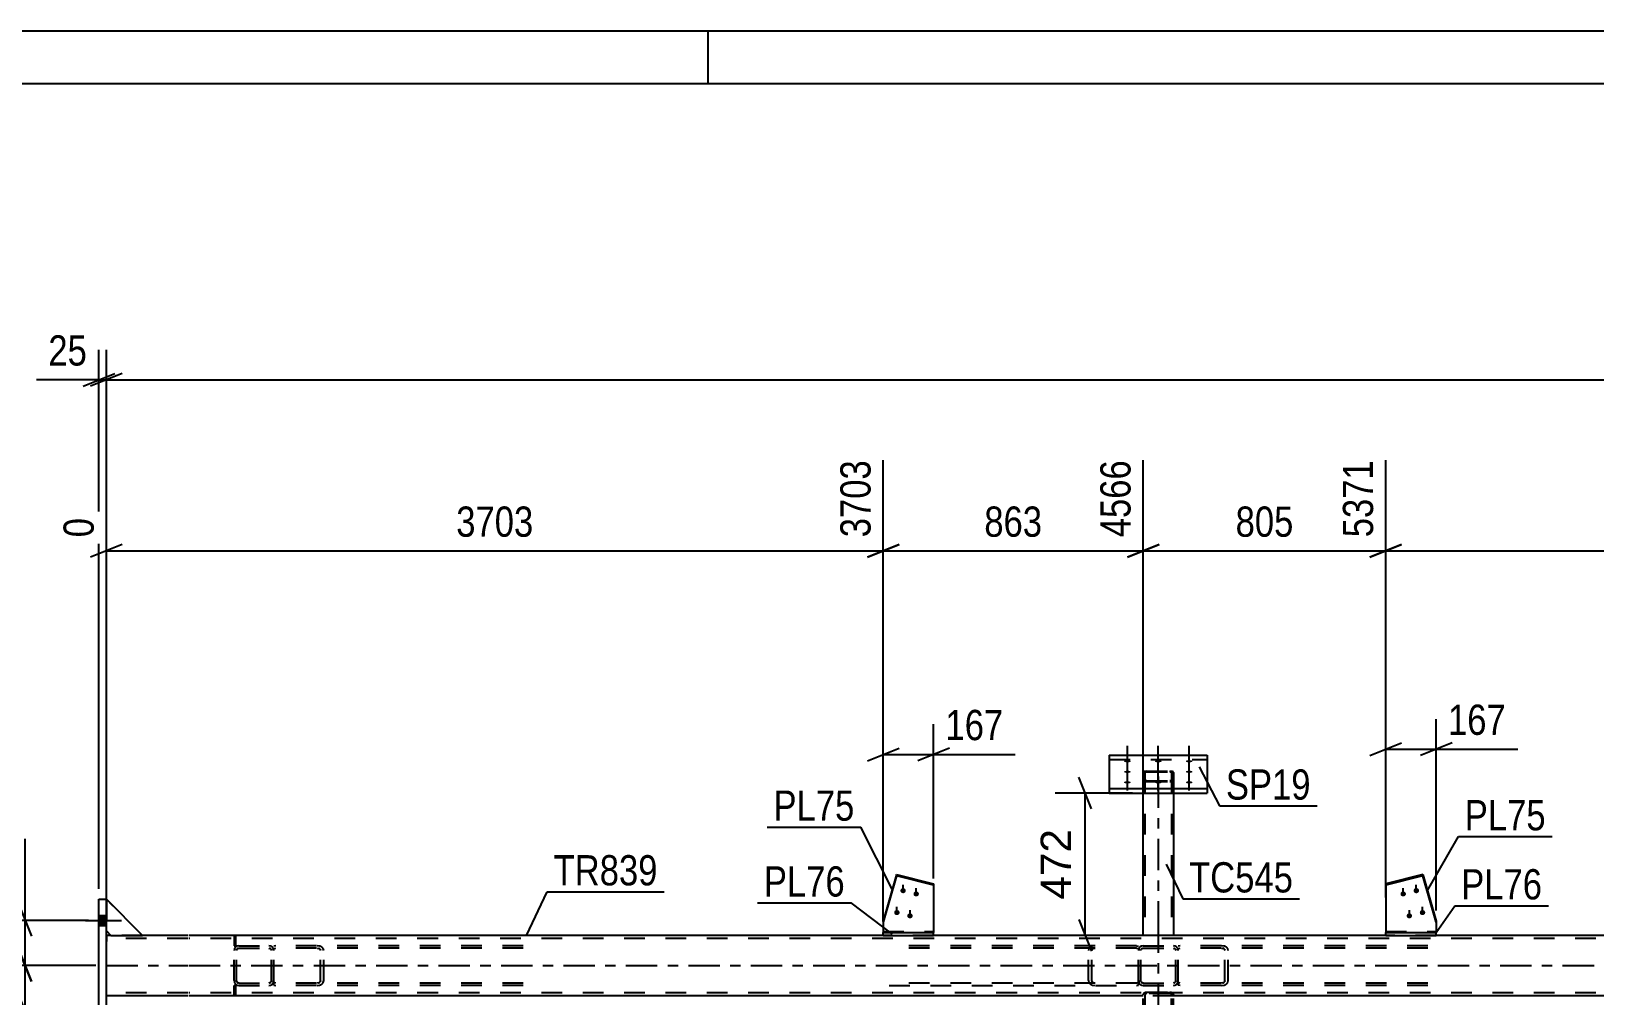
# Model space of a CAD drawing. Header units: millimetres. Extents: x -82 to 1107, y -546 to 295.
# Drawn here: x -7.1 to 141.1, y 203.8 to 295.3 of the extents above; entities that cross this region are included whole.
import ezdxf

# ---------------------------------------------------------------- set-up
doc = ezdxf.new("R2010")
doc.units = ezdxf.units.MM
doc.linetypes.add('DXK_LINE_DOT2', pattern=[3.9198, 1.9599, -1.9599])
doc.linetypes.add('DXK_LINE_DOT3', pattern=[5.9187, 2.979, -0.9799, 0.9799, -0.9799])
doc.styles.add('Arial', font='ARIAL.TTF', dxfattribs={"height": 0.2})
doc.styles.add('Arial Narrow', font='ARIALN.TTF', dxfattribs={"height": 0.2})

# ---------------------------------------------------------------- blocks, each defined once
blk = doc.blocks.new('Unknown-761553693-1133')
at = {"color": 5, "linetype": 'Continuous'}
for p, q in [((1107.04, 295.27), (-81.96, 295.27)), ((57.04, 290.27), (57.04, 295.27)), ((1102.04, 290.27), (-76.96, 290.27))]:
    blk.add_line(p, q, dxfattribs=at)
blk = doc.blocks.new('Part-761553693-3359 - 3219')
at = {"color": 7, "linetype": 'DXK_LINE_DOT2'}
for p, q in [((16.06, 208.58), (15.87, 208.55)), ((15.87, 204.84), (15.87, 208.55)), ((15.87, 208.3), (15.94, 208.33)), ((15.94, 208.33), (16.06, 208.35)), ((39.5, 208.58), (16.06, 208.58)), ((39.5, 208.35), (16.06, 208.35)), ((20.22, 208.55), (19.98, 208.58)), ((19.98, 208.35), (20.1, 208.33)), ((20.27, 208.21), (20.29, 208.12)), ((20.29, 205.27), (20.29, 208.12)), ((20.6, 208.12), (20.56, 208.3)), ((20.6, 205.27), (20.6, 208.12)), ((15.94, 205.05), (15.87, 205.09)), ((15.87, 204.84), (16.06, 204.81)), ((16.06, 205.04), (15.94, 205.05)), ((39.5, 205.04), (16.06, 205.04)), ((39.5, 204.81), (16.06, 204.81)), ((20.1, 205.05), (19.98, 205.04)), ((19.98, 204.81), (20.22, 204.84)), ((20.29, 205.27), (20.27, 205.18)), ((20.56, 205.09), (20.6, 205.27))]:
    blk.add_line(p, q, dxfattribs=at)
for centre, radius, start, end in [((20.03, 208.06), 0.286, 32.4104, 75.4453), ((20.07, 207.99), 0.573, 32.4104, 75.4453), ((20.03, 205.33), 0.286, 284.5547, 327.5896), ((20.07, 205.4), 0.573, 284.5547, 327.5896)]:
    blk.add_arc(centre, radius, start, end, dxfattribs=at)
blk = doc.blocks.new('Bolt-761553693-3289 - 3219')
at = {"linetype": 'Continuous'}
for points in [[(0, 210.51), (0, 211.45), (-0.71, 211.45), (-0.71, 210.51)], [(0, 210.51), (0, 211.45), (-0.71, 211.45), (-0.71, 210.51)], [(0, 201.94), (0, 202.88), (-0.71, 202.88), (-0.71, 201.94)], [(0, 201.94), (0, 202.88), (-0.71, 202.88), (-0.71, 201.94)]]:
    blk.add_hatch(color=1, dxfattribs=at).paths.add_polyline_path(points)
at = {"color": 1, "linetype": 'Continuous'}
for p, q in [((-1.97, 210.98), (1.43, 210.98)), ((-1.97, 210.98), (1.43, 210.98)), ((-0.71, 211.45), (0, 211.45)), ((-0.71, 211.45), (0, 211.45)), ((-0.71, 210.51), (0, 210.51)), ((-0.71, 210.51), (0, 210.51)), ((-1.97, 202.41), (1.43, 202.41)), ((-1.97, 202.41), (1.43, 202.41)), ((-0.71, 202.88), (0, 202.88)), ((-0.71, 202.88), (0, 202.88)), ((-0.71, 201.94), (0, 201.94)), ((-0.71, 201.94), (0, 201.94))]:
    blk.add_line(p, q, dxfattribs=at)
blk = doc.blocks.new('Part-761553693-3248 - 3219')
at = {"color": 2, "linetype": 'Continuous'}
for p, q in [((74.88, 215.33), (73.63, 210.91)), ((74.88, 215.21), (73.63, 210.8)), ((74.88, 215.21), (74.88, 215.33)), ((74.88, 215.33), (78.4, 214.44)), ((78.4, 214.33), (74.88, 215.21)), ((78.4, 214.44), (78.4, 209.84)), ((73.63, 210.91), (73.63, 209.84))]:
    blk.add_line(p, q, dxfattribs=at)
at = {"color": 7, "linetype": 'DXK_LINE_DOT2'}
for p, q in [((73.63, 209.94), (78.4, 209.94)), ((73.63, 209.84), (73.63, 209.82)), ((73.63, 209.82), (73.63, 209.84)), ((73.63, 209.82), (78.4, 209.82)), ((78.4, 209.82), (78.4, 209.84)), ((78.4, 209.84), (78.4, 209.82))]:
    blk.add_line(p, q, dxfattribs=at)
blk = doc.blocks.new('Part-761553693-3251 - 3219')
at = {"color": 2, "linetype": 'Continuous'}
for p, q in [((3.43, 209.55), (0, 212.98)), ((0, 209.98), (0.43, 209.55)), ((0.43, 209.55), (3.43, 209.55))]:
    blk.add_line(p, q, dxfattribs=at)
at = {"color": 7, "linetype": 'DXK_LINE_DOT2'}
blk.add_line((0, 212.98), (0, 209.98), dxfattribs=at)
blk = doc.blocks.new('Part-761553693-3392 - 3219')
at = {"color": 7, "linetype": 'DXK_LINE_DOT2'}
for p, q in [((12.13, 208.3), (12.1, 208.12)), ((12.1, 205.27), (12.1, 208.12)), ((12.33, 208.12), (12.35, 208.21)), ((12.33, 205.27), (12.33, 208.12)), ((12.56, 208.58), (12.38, 208.55)), ((12.47, 208.33), (12.56, 208.35)), ((12.56, 208.58), (15.41, 208.58)), ((12.56, 208.35), (15.41, 208.35)), ((15.59, 208.55), (15.41, 208.58)), ((15.41, 208.35), (15.5, 208.33)), ((15.63, 208.21), (15.64, 208.12)), ((15.64, 205.27), (15.64, 208.12)), ((15.87, 208.12), (15.84, 208.3)), ((15.87, 205.27), (15.87, 208.12)), ((12.1, 205.27), (12.13, 205.09)), ((12.35, 205.18), (12.33, 205.27)), ((12.38, 204.84), (12.56, 204.81)), ((12.56, 205.04), (12.47, 205.05)), ((12.56, 205.04), (15.41, 205.04)), ((12.56, 204.81), (15.41, 204.81)), ((15.5, 205.05), (15.41, 205.04)), ((15.41, 204.81), (15.59, 204.84)), ((15.64, 205.27), (15.63, 205.18)), ((15.84, 205.09), (15.87, 205.27))]:
    blk.add_line(p, q, dxfattribs=at)
at = {"color": 7, "linetype": 'DXK_LINE_DOT3'}
blk.add_line((13.99, 206.69), (13.99, 206.69), dxfattribs=at)
at = {"color": 7, "linetype": 'DXK_LINE_DOT2'}
for centre, radius, start, end in [((12.56, 208.12), 0.457, 112.5, 157.5), ((12.56, 208.12), 0.229, 112.5, 157.5), ((15.41, 208.12), 0.229, 22.5, 67.5), ((15.41, 208.12), 0.457, 22.5, 67.5), ((12.56, 205.27), 0.457, 202.5, 247.5), ((12.56, 205.27), 0.229, 202.5, 247.5), ((15.41, 205.27), 0.229, 292.5, 337.5), ((15.41, 205.27), 0.457, 292.5, 337.5)]:
    blk.add_arc(centre, radius, start, end, dxfattribs=at)
blk = doc.blocks.new('Part-761553693-3399 - 3219')
at = {"color": 2, "linetype": 'Continuous'}
for p, q in [((121.26, 209.55), (121.26, 209.84)), ((121.26, 209.84), (126.04, 209.84)), ((121.26, 209.55), (126.04, 209.55)), ((126.04, 209.55), (126.04, 209.84))]:
    blk.add_line(p, q, dxfattribs=at)
blk = doc.blocks.new('Bolt-761553693-3322 - 3219')
at = {"linetype": 'Continuous'}
for points in [[(96.77, 225.96), (96.71, 225.96), (96.64, 225.97), (96.59, 225.98), (96.54, 225.99), (96.5, 226.01), (96.47, 226.03), (96.46, 226.05), (96.46, 226.08), (96.47, 226.1), (96.5, 226.12), (96.54, 226.14), (96.59, 226.15), (96.64, 226.16), (96.71, 226.17), (96.77, 226.17), (96.84, 226.17), (96.9, 226.16), (96.96, 226.15), (97, 226.14), (97.04, 226.12), (97.07, 226.1), (97.08, 226.08), (97.08, 226.05), (97.07, 226.03), (97.04, 226.01), (97, 225.99), (96.96, 225.98), (96.9, 225.97), (96.84, 225.96)], [(99.7, 225.96), (99.63, 225.96), (99.57, 225.97), (99.51, 225.98), (99.47, 225.99), (99.43, 226.01), (99.4, 226.03), (99.39, 226.05), (99.39, 226.08), (99.4, 226.1), (99.43, 226.12), (99.47, 226.14), (99.51, 226.15), (99.57, 226.16), (99.63, 226.17), (99.7, 226.17), (99.76, 226.17), (99.83, 226.16), (99.88, 226.15), (99.93, 226.14), (99.97, 226.12), (100, 226.1), (100.01, 226.08), (100.01, 226.05), (100, 226.03), (99.97, 226.01), (99.93, 225.99), (99.88, 225.98), (99.83, 225.97), (99.76, 225.96)], [(102.63, 225.96), (102.56, 225.96), (102.5, 225.97), (102.44, 225.98), (102.39, 225.99), (102.36, 226.01), (102.33, 226.03), (102.32, 226.05), (102.32, 226.08), (102.33, 226.1), (102.36, 226.12), (102.39, 226.14), (102.44, 226.15), (102.5, 226.16), (102.56, 226.17), (102.63, 226.17), (102.69, 226.17), (102.76, 226.16), (102.81, 226.15), (102.86, 226.14), (102.9, 226.12), (102.93, 226.1), (102.94, 226.08), (102.94, 226.05), (102.93, 226.03), (102.9, 226.01), (102.86, 225.99), (102.81, 225.98), (102.76, 225.97), (102.69, 225.96)], [(96.77, 224.96), (96.71, 224.96), (96.64, 224.97), (96.59, 224.98), (96.54, 224.99), (96.5, 225.01), (96.47, 225.03), (96.46, 225.05), (96.46, 225.08), (96.47, 225.1), (96.5, 225.12), (96.54, 225.14), (96.59, 225.15), (96.64, 225.16), (96.71, 225.17), (96.77, 225.17), (96.84, 225.17), (96.9, 225.16), (96.96, 225.15), (97, 225.14), (97.04, 225.12), (97.07, 225.1), (97.08, 225.08), (97.08, 225.05), (97.07, 225.03), (97.04, 225.01), (97, 224.99), (96.96, 224.98), (96.9, 224.97), (96.84, 224.96)], [(96.77, 223.96), (96.71, 223.96), (96.64, 223.96), (96.59, 223.98), (96.54, 223.99), (96.5, 224.01), (96.47, 224.03), (96.46, 224.05), (96.46, 224.07), (96.47, 224.1), (96.5, 224.12), (96.54, 224.13), (96.59, 224.15), (96.64, 224.16), (96.71, 224.17), (96.77, 224.17), (96.84, 224.17), (96.9, 224.16), (96.96, 224.15), (97, 224.13), (97.04, 224.12), (97.07, 224.1), (97.08, 224.07), (97.08, 224.05), (97.07, 224.03), (97.04, 224.01), (97, 223.99), (96.96, 223.98), (96.9, 223.96), (96.84, 223.96)], [(99.7, 223.96), (99.63, 223.96), (99.57, 223.96), (99.51, 223.98), (99.47, 223.99), (99.43, 224.01), (99.4, 224.03), (99.39, 224.05), (99.39, 224.07), (99.4, 224.1), (99.43, 224.12), (99.47, 224.13), (99.51, 224.15), (99.57, 224.16), (99.63, 224.17), (99.7, 224.17), (99.76, 224.17), (99.83, 224.16), (99.88, 224.15), (99.93, 224.13), (99.97, 224.12), (100, 224.1), (100.01, 224.07), (100.01, 224.05), (100, 224.03), (99.97, 224.01), (99.93, 223.99), (99.88, 223.98), (99.83, 223.96), (99.76, 223.96)], [(102.63, 224.96), (102.56, 224.96), (102.5, 224.97), (102.44, 224.98), (102.39, 224.99), (102.36, 225.01), (102.33, 225.03), (102.32, 225.05), (102.32, 225.08), (102.33, 225.1), (102.36, 225.12), (102.39, 225.14), (102.44, 225.15), (102.5, 225.16), (102.56, 225.17), (102.63, 225.17), (102.69, 225.17), (102.76, 225.16), (102.81, 225.15), (102.86, 225.14), (102.9, 225.12), (102.93, 225.1), (102.94, 225.08), (102.94, 225.05), (102.93, 225.03), (102.9, 225.01), (102.86, 224.99), (102.81, 224.98), (102.76, 224.97), (102.69, 224.96)], [(102.63, 223.96), (102.56, 223.96), (102.5, 223.96), (102.44, 223.98), (102.39, 223.99), (102.36, 224.01), (102.33, 224.03), (102.32, 224.05), (102.32, 224.07), (102.33, 224.1), (102.36, 224.12), (102.39, 224.13), (102.44, 224.15), (102.5, 224.16), (102.56, 224.17), (102.63, 224.17), (102.69, 224.17), (102.76, 224.16), (102.81, 224.15), (102.86, 224.13), (102.9, 224.12), (102.93, 224.1), (102.94, 224.07), (102.94, 224.05), (102.93, 224.03), (102.9, 224.01), (102.86, 223.99), (102.81, 223.98), (102.76, 223.96), (102.69, 223.96)]]:
    blk.add_hatch(color=1, dxfattribs=at).paths.add_polyline_path(points)
at = {"color": 1, "linetype": 'Continuous'}
for p, q in [((96.77, 225.29), (96.77, 227.52)), ((99.7, 225.29), (99.7, 227.52)), ((102.63, 225.29), (102.63, 227.52)), ((96.77, 224.29), (96.77, 226.51)), ((96.77, 223.28), (96.77, 225.51)), ((99.7, 223.28), (99.7, 225.51)), ((102.63, 224.29), (102.63, 226.51)), ((102.63, 223.28), (102.63, 225.51))]:
    blk.add_line(p, q, dxfattribs=at)
blk = doc.blocks.new('Bolt-761553693-3323 - 3219')
at = {"linetype": 'Continuous'}
for points in [[(75.51, 214.04), (75.56, 214.04), (75.62, 214.02), (75.66, 213.99), (75.7, 213.96), (75.73, 213.92), (75.76, 213.87), (75.77, 213.82), (75.77, 213.77), (75.76, 213.72), (75.73, 213.68), (75.7, 213.64), (75.66, 213.6), (75.62, 213.58), (75.56, 213.56), (75.51, 213.56), (75.46, 213.56), (75.41, 213.58), (75.36, 213.6), (75.32, 213.64), (75.29, 213.68), (75.27, 213.72), (75.26, 213.77), (75.26, 213.82), (75.27, 213.87), (75.29, 213.92), (75.32, 213.96), (75.36, 213.99), (75.41, 214.02), (75.46, 214.04)], [(76.75, 213.73), (76.81, 213.73), (76.86, 213.71), (76.91, 213.68), (76.94, 213.65), (76.98, 213.61), (77, 213.56), (77.01, 213.51), (77.01, 213.46), (77, 213.41), (76.98, 213.37), (76.94, 213.33), (76.91, 213.29), (76.86, 213.27), (76.81, 213.25), (76.75, 213.25), (76.7, 213.25), (76.65, 213.27), (76.6, 213.29), (76.56, 213.33), (76.53, 213.37), (76.51, 213.41), (76.5, 213.46), (76.5, 213.51), (76.51, 213.56), (76.53, 213.61), (76.56, 213.65), (76.6, 213.68), (76.65, 213.71), (76.7, 213.73)], [(74.92, 211.97), (74.98, 211.96), (75.03, 211.94), (75.08, 211.92), (75.12, 211.89), (75.15, 211.84), (75.17, 211.8), (75.18, 211.75), (75.18, 211.7), (75.17, 211.65), (75.15, 211.6), (75.12, 211.56), (75.08, 211.53), (75.03, 211.5), (74.98, 211.49), (74.92, 211.48), (74.87, 211.49), (74.82, 211.5), (74.77, 211.53), (74.73, 211.56), (74.7, 211.6), (74.68, 211.65), (74.67, 211.7), (74.67, 211.75), (74.68, 211.8), (74.7, 211.84), (74.73, 211.89), (74.77, 211.92), (74.82, 211.94), (74.87, 211.96)], [(76.17, 211.65), (76.22, 211.65), (76.27, 211.63), (76.32, 211.61), (76.36, 211.57), (76.39, 211.53), (76.41, 211.49), (76.42, 211.44), (76.42, 211.39), (76.41, 211.34), (76.39, 211.29), (76.36, 211.25), (76.32, 211.22), (76.27, 211.19), (76.22, 211.18), (76.17, 211.17), (76.11, 211.18), (76.06, 211.19), (76.02, 211.22), (75.98, 211.25), (75.94, 211.29), (75.92, 211.34), (75.91, 211.39), (75.91, 211.44), (75.92, 211.49), (75.94, 211.53), (75.98, 211.57), (76.02, 211.61), (76.06, 211.63), (76.11, 211.65)]]:
    blk.add_hatch(color=1, dxfattribs=at).paths.add_polyline_path(points)
at = {"color": 1, "linetype": 'Continuous'}
for p, q in [((75.51, 213.6), (75.51, 214.34)), ((76.75, 213.29), (76.75, 214.03)), ((74.92, 211.53), (74.92, 212.26)), ((76.17, 211.22), (76.17, 211.95))]:
    blk.add_line(p, q, dxfattribs=at)
blk = doc.blocks.new('Bolt-761553693-3327 - 3219')
at = {"linetype": 'Continuous'}
for points in [[(122.91, 213.73), (122.97, 213.73), (123.02, 213.71), (123.06, 213.68), (123.1, 213.65), (123.13, 213.61), (123.16, 213.56), (123.17, 213.51), (123.17, 213.46), (123.16, 213.41), (123.13, 213.37), (123.1, 213.33), (123.06, 213.29), (123.02, 213.27), (122.97, 213.25), (122.91, 213.25), (122.86, 213.25), (122.81, 213.27), (122.76, 213.29), (122.72, 213.33), (122.69, 213.37), (122.67, 213.41), (122.66, 213.46), (122.66, 213.51), (122.67, 213.56), (122.69, 213.61), (122.72, 213.65), (122.76, 213.68), (122.81, 213.71), (122.86, 213.73)], [(124.15, 214.04), (124.21, 214.04), (124.26, 214.02), (124.31, 214), (124.35, 213.96), (124.38, 213.92), (124.4, 213.87), (124.41, 213.82), (124.41, 213.77), (124.4, 213.72), (124.38, 213.68), (124.35, 213.64), (124.31, 213.6), (124.26, 213.58), (124.21, 213.56), (124.15, 213.56), (124.1, 213.56), (124.05, 213.58), (124, 213.6), (123.96, 213.64), (123.93, 213.68), (123.91, 213.72), (123.9, 213.77), (123.9, 213.82), (123.91, 213.87), (123.93, 213.92), (123.96, 213.96), (124, 214), (124.05, 214.02), (124.1, 214.04)], [(124.74, 211.97), (124.8, 211.96), (124.85, 211.94), (124.89, 211.92), (124.93, 211.89), (124.97, 211.84), (124.99, 211.8), (125, 211.75), (125, 211.7), (124.99, 211.65), (124.97, 211.6), (124.93, 211.56), (124.89, 211.53), (124.85, 211.5), (124.8, 211.49), (124.74, 211.48), (124.69, 211.49), (124.64, 211.5), (124.59, 211.53), (124.55, 211.56), (124.52, 211.6), (124.5, 211.65), (124.49, 211.7), (124.49, 211.75), (124.5, 211.8), (124.52, 211.84), (124.55, 211.89), (124.59, 211.92), (124.64, 211.94), (124.69, 211.96)], [(123.5, 211.65), (123.55, 211.65), (123.6, 211.63), (123.65, 211.61), (123.69, 211.57), (123.72, 211.53), (123.74, 211.49), (123.76, 211.44), (123.76, 211.39), (123.74, 211.34), (123.72, 211.29), (123.69, 211.25), (123.65, 211.22), (123.6, 211.19), (123.55, 211.18), (123.5, 211.17), (123.45, 211.18), (123.4, 211.19), (123.35, 211.22), (123.31, 211.25), (123.28, 211.29), (123.26, 211.34), (123.24, 211.39), (123.24, 211.44), (123.26, 211.49), (123.28, 211.53), (123.31, 211.57), (123.35, 211.61), (123.4, 211.63), (123.45, 211.65)]]:
    blk.add_hatch(color=1, dxfattribs=at).paths.add_polyline_path(points)
at = {"color": 1, "linetype": 'Continuous'}
for p, q in [((122.91, 213.29), (122.91, 214.03)), ((124.15, 213.6), (124.15, 214.34)), ((123.5, 211.22), (123.5, 211.95)), ((124.74, 211.53), (124.74, 212.26))]:
    blk.add_line(p, q, dxfattribs=at)
blk = doc.blocks.new('Part-761553693-3360 - 3219')
at = {"color": 7, "linetype": 'DXK_LINE_DOT2'}
for p, q in [((3.43, 209.55), (0, 212.98)), ((0, 212.98), (0, 209.98)), ((0, 209.98), (0.43, 209.55)), ((0.43, 209.55), (3.43, 209.55))]:
    blk.add_line(p, q, dxfattribs=at)
blk = doc.blocks.new('Part-761553693-3370 - 3219')
at = {"color": 2, "linetype": 'Continuous'}
for p, q in [((95.06, 226.65), (104.34, 226.65)), ((95.06, 226.65), (95.06, 223.05)), ((104.34, 226.65), (104.34, 223.05)), ((95.06, 223.48), (104.34, 223.48)), ((95.06, 223.05), (104.34, 223.05))]:
    blk.add_line(p, q, dxfattribs=at)
at = {"color": 7, "linetype": 'DXK_LINE_DOT2'}
blk.add_line((95.06, 226.22), (104.34, 226.22), dxfattribs=at)
blk = doc.blocks.new('Part-761553693-3385 - 3219')
at = {"color": 7, "linetype": 'DXK_LINE_DOT2'}
for p, q in [((98.3, 225.05), (98.27, 225.01)), ((98.27, 225.01), (98.27, 223.05)), ((98.27, 224.26), (98.3, 224.22)), ((98.37, 225.09), (98.3, 225.05)), ((98.3, 224.22), (98.37, 224.18)), ((98.48, 225.11), (98.37, 225.09)), ((98.37, 224.18), (98.48, 224.16)), ((98.44, 225.01), (98.46, 225.03)), ((98.44, 225.01), (98.44, 209.55)), ((98.46, 224.24), (98.44, 224.26)), ((98.46, 225.03), (98.49, 225.05)), ((98.49, 224.22), (98.46, 224.24)), ((98.61, 225.12), (98.48, 225.11)), ((98.48, 224.16), (98.61, 224.15)), ((98.49, 225.05), (98.55, 225.06)), ((98.55, 224.21), (98.49, 224.22)), ((98.55, 225.06), (98.61, 225.06)), ((98.61, 224.2), (98.55, 224.21)), ((98.61, 225.12), (100.79, 225.12)), ((98.61, 225.06), (100.79, 225.06)), ((98.61, 224.2), (100.79, 224.2)), ((98.61, 224.15), (100.79, 224.15)), ((100.92, 225.11), (100.79, 225.12)), ((100.79, 225.06), (100.85, 225.06)), ((100.85, 224.21), (100.79, 224.2)), ((100.79, 224.15), (100.92, 224.16)), ((100.85, 225.06), (100.91, 225.05)), ((100.91, 224.22), (100.85, 224.21)), ((100.91, 225.05), (100.94, 225.03)), ((100.94, 224.24), (100.91, 224.22)), ((101.03, 225.09), (100.92, 225.11)), ((100.92, 224.16), (101.03, 224.18)), ((100.94, 225.03), (100.96, 225.01)), ((100.96, 224.26), (100.94, 224.24)), ((100.96, 225.01), (100.96, 209.55)), ((101.1, 225.05), (101.03, 225.09)), ((101.03, 224.18), (101.1, 224.22)), ((101.13, 225.01), (101.1, 225.05)), ((101.1, 224.22), (101.13, 224.26)), ((101.13, 225.01), (101.13, 223.05)), ((100.94, 209.55), (100.96, 209.55))]:
    blk.add_line(p, q, dxfattribs=at)
at = {"color": 7, "linetype": 'DXK_LINE_DOT3'}
blk.add_line((99.7, 224.63), (99.7, 209.55), dxfattribs=at)
at = {"color": 2, "linetype": 'Continuous'}
for p, q in [((98.27, 209.55), (98.27, 223.05)), ((101.13, 223.05), (101.13, 209.55)), ((101.1, 209.55), (98.27, 209.55)), ((101.13, 209.55), (101.1, 209.55))]:
    blk.add_line(p, q, dxfattribs=at)
blk = doc.blocks.new('Part-761553693-3394 - 3219')
at = {"color": 7, "linetype": 'DXK_LINE_DOT2'}
for p, q in [((3.43, 209.55), (0, 212.98)), ((0, 212.98), (0, 209.98)), ((0, 209.98), (0.43, 209.55)), ((0.43, 209.55), (3.43, 209.55))]:
    blk.add_line(p, q, dxfattribs=at)
blk = doc.blocks.new('Part-761553693-3407 - 3219')
at = {"color": 2, "linetype": 'Continuous'}
for p, q in [((124.79, 215.33), (121.26, 214.44)), ((124.79, 215.21), (121.26, 214.33)), ((124.79, 215.21), (124.79, 215.33)), ((124.79, 215.33), (126.04, 210.92)), ((126.04, 210.8), (124.79, 215.21)), ((121.26, 214.44), (121.26, 209.84)), ((126.04, 210.92), (126.04, 209.84))]:
    blk.add_line(p, q, dxfattribs=at)
at = {"color": 7, "linetype": 'DXK_LINE_DOT2'}
for p, q in [((121.26, 209.94), (126.04, 209.94)), ((121.26, 209.84), (121.26, 209.82)), ((121.26, 209.82), (121.26, 209.84)), ((121.26, 209.82), (126.04, 209.82)), ((126.04, 209.82), (126.04, 209.84)), ((126.04, 209.84), (126.04, 209.82))]:
    blk.add_line(p, q, dxfattribs=at)
blk = doc.blocks.new('Part-761553693-3411 - 3219')
at = {"color": 7, "linetype": 'DXK_LINE_DOT3'}
blk.add_line((99.7, 210.87), (99.7, 187.3), dxfattribs=at)
at = {"color": 7, "linetype": 'DXK_LINE_DOT2'}
for p, q in [((98.27, 203.93), (98.29, 204)), ((98.27, 185.95), (98.27, 203.93)), ((101.13, 203.84), (98.27, 203.84)), ((98.29, 204), (98.3, 204.02)), ((98.3, 204.02), (98.37, 204.11)), ((98.37, 204.11), (98.48, 204.17)), ((98.46, 203.97), (98.44, 203.93)), ((98.44, 203.93), (98.44, 185.95)), ((98.49, 204), (98.46, 203.97)), ((98.48, 204.17), (98.61, 204.19)), ((98.55, 204.04), (98.49, 204)), ((98.61, 204.05), (98.55, 204.04)), ((98.61, 204.19), (100.79, 204.19)), ((100.79, 204.05), (98.61, 204.05)), ((100.79, 204.19), (100.92, 204.17)), ((100.85, 204.04), (100.79, 204.05)), ((100.91, 204.01), (100.85, 204.04)), ((100.94, 203.97), (100.91, 204.01)), ((101.03, 204.11), (100.92, 204.17)), ((100.96, 203.93), (100.94, 203.97)), ((100.96, 185.95), (100.96, 203.93)), ((101.1, 204.02), (101.03, 204.11)), ((101.1, 204.02), (101.1, 204)), ((101.1, 204), (101.13, 203.93)), ((101.13, 185.95), (101.13, 203.93))]:
    blk.add_line(p, q, dxfattribs=at)
blk = doc.blocks.new('Part-761553693-3424 - 3219')
at = {"color": 2, "linetype": 'Continuous'}
for p, q in [((-0.71, 212.98), (0, 212.98)), ((-0.71, 200.41), (-0.71, 212.98)), ((0, 200.41), (0, 212.98)), ((-0.71, 200.41), (0, 200.41))]:
    blk.add_line(p, q, dxfattribs=at)
blk = doc.blocks.new('Part-761553693-3430 - 3219')
at = {"color": 2, "linetype": 'Continuous'}
for p, q in [((0.43, 209.55), (0, 209.55)), ((0, 204.41), (0, 208.98)), ((7.71, 209.55), (3.43, 209.55)), ((73.63, 209.55), (7.81, 209.55)), ((98.27, 209.55), (78.4, 209.55)), ((121.26, 209.55), (101.13, 209.55)), ((245.07, 209.55), (126.04, 209.55)), ((7.71, 203.84), (0, 203.84)), ((98.27, 203.84), (7.81, 203.84)), ((269.7, 203.84), (101.13, 203.84))]:
    blk.add_line(p, q, dxfattribs=at)
at = {"color": 7, "linetype": 'DXK_LINE_DOT2'}
for p, q in [((0, 209.55), (0, 208.98)), ((0, 209.55), (0, 209.38)), ((7.71, 209.27), (0, 209.27)), ((3.43, 209.55), (0.43, 209.55)), ((666.44, 209.27), (7.81, 209.27)), ((78.4, 209.55), (73.63, 209.55)), ((101.13, 209.55), (98.27, 209.55)), ((126.04, 209.55), (121.26, 209.55)), ((0, 203.84), (0, 204.41)), ((7.71, 204.12), (0, 204.12)), ((666.44, 204.12), (7.81, 204.12)), ((101.13, 203.84), (98.27, 203.84))]:
    blk.add_line(p, q, dxfattribs=at)
at = {"color": 7, "linetype": 'DXK_LINE_DOT3'}
for p, q in [((0, 206.69), (7.71, 206.69)), ((7.81, 206.69), (666.44, 206.69))]:
    blk.add_line(p, q, dxfattribs=at)
blk = doc.blocks.new('Part-761553693-3498 - 3219')
at = {"color": 7, "linetype": 'DXK_LINE_DOT2'}
for p, q in [((97.63, 208.58), (74.18, 208.58)), ((97.63, 208.35), (74.18, 208.35)), ((93.13, 208.3), (93.08, 208.12)), ((93.08, 205.27), (93.08, 208.12)), ((93.39, 208.12), (93.42, 208.21)), ((93.39, 205.27), (93.39, 208.12)), ((93.71, 208.58), (93.47, 208.55)), ((93.59, 208.33), (93.71, 208.35)), ((97.63, 208.58), (97.81, 208.55)), ((97.63, 208.35), (97.75, 208.33)), ((97.75, 208.33), (97.81, 208.3)), ((97.81, 204.84), (97.81, 208.55)), ((97.63, 205.04), (74.18, 205.04)), ((74.18, 204.81), (97.63, 204.81)), ((93.08, 205.27), (93.13, 205.09)), ((93.42, 205.18), (93.39, 205.27)), ((93.47, 204.84), (93.71, 204.81)), ((93.71, 205.04), (93.59, 205.05)), ((97.75, 205.05), (97.63, 205.04)), ((97.63, 204.81), (97.81, 204.84)), ((97.81, 205.09), (97.75, 205.05))]:
    blk.add_line(p, q, dxfattribs=at)
for centre, radius, start, end in [((93.61, 207.99), 0.573, 104.5547, 147.5896), ((93.66, 208.06), 0.286, 104.5547, 147.5896), ((93.61, 205.4), 0.573, 212.4104, 255.4453), ((93.66, 205.33), 0.286, 212.4104, 255.4453)]:
    blk.add_arc(centre, radius, start, end, dxfattribs=at)
blk = doc.blocks.new('Part-761553693-3499 - 3219')
at = {"color": 7, "linetype": 'DXK_LINE_DOT2'}
for p, q in [((101.77, 208.58), (101.59, 208.55)), ((101.59, 204.84), (101.59, 208.55)), ((101.59, 208.3), (101.65, 208.33)), ((101.65, 208.33), (101.77, 208.35)), ((125.26, 208.58), (101.77, 208.58)), ((125.26, 208.35), (101.77, 208.35)), ((105.94, 208.55), (105.7, 208.58)), ((105.7, 208.35), (105.82, 208.33)), ((105.99, 208.21), (106.01, 208.12)), ((106.01, 205.27), (106.01, 208.12)), ((106.33, 208.12), (106.28, 208.3)), ((106.33, 205.27), (106.33, 208.12)), ((101.65, 205.05), (101.59, 205.09)), ((101.77, 204.81), (101.59, 204.84)), ((101.77, 205.04), (101.65, 205.05)), ((125.26, 205.04), (101.77, 205.04)), ((125.26, 204.81), (101.77, 204.81)), ((105.82, 205.05), (105.7, 205.04)), ((105.7, 204.81), (105.94, 204.84)), ((106.01, 205.27), (105.99, 205.18)), ((106.28, 205.09), (106.33, 205.27))]:
    blk.add_line(p, q, dxfattribs=at)
for centre, radius, start, end in [((105.75, 208.06), 0.287, 32.4365, 75.4619), ((105.8, 207.99), 0.573, 32.4365, 75.4619), ((105.75, 205.33), 0.287, 284.5381, 327.5635), ((105.8, 205.4), 0.573, 284.5381, 327.5635)]:
    blk.add_arc(centre, radius, start, end, dxfattribs=at)
blk = doc.blocks.new('Part-761553693-3503 - 3219')
at = {"color": 7, "linetype": 'DXK_LINE_DOT2'}
for p, q in [((97.85, 208.3), (97.81, 208.12)), ((97.81, 205.27), (97.81, 208.12)), ((98.04, 208.12), (98.06, 208.21)), ((98.04, 205.27), (98.04, 208.12)), ((98.27, 208.58), (98.1, 208.55)), ((98.18, 208.33), (98.27, 208.35)), ((98.27, 208.58), (101.13, 208.58)), ((98.27, 208.35), (101.13, 208.35)), ((101.3, 208.55), (101.13, 208.58)), ((101.13, 208.35), (101.22, 208.33)), ((101.34, 208.21), (101.36, 208.12)), ((101.36, 205.27), (101.36, 208.12)), ((101.59, 208.12), (101.55, 208.3)), ((101.59, 205.27), (101.59, 208.12)), ((97.81, 205.27), (97.85, 205.09)), ((98.06, 205.18), (98.04, 205.27)), ((98.1, 204.84), (98.27, 204.81)), ((98.27, 205.04), (98.18, 205.05)), ((98.27, 205.04), (101.13, 205.04)), ((98.27, 204.81), (101.13, 204.81)), ((101.22, 205.05), (101.13, 205.04)), ((101.13, 204.81), (101.3, 204.84)), ((101.36, 205.27), (101.34, 205.18)), ((101.55, 205.09), (101.59, 205.27))]:
    blk.add_line(p, q, dxfattribs=at)
for centre, radius, start, end in [((98.27, 208.12), 0.457, 112.5, 157.5), ((98.27, 208.12), 0.229, 112.5, 157.5), ((101.13, 208.12), 0.229, 22.5, 67.5), ((101.13, 208.12), 0.457, 22.5, 67.5), ((98.27, 205.27), 0.457, 202.5, 247.5), ((98.27, 205.27), 0.229, 202.5, 247.5), ((101.13, 205.27), 0.229, 292.5, 337.5), ((101.13, 205.27), 0.457, 292.5, 337.5)]:
    blk.add_arc(centre, radius, start, end, dxfattribs=at)
blk = doc.blocks.new('Part-761553693-3557 - 3219')
at = {"color": 2, "linetype": 'Continuous'}
for p, q in [((73.63, 209.55), (73.63, 209.84)), ((73.63, 209.84), (78.4, 209.84)), ((73.63, 209.55), (78.4, 209.55)), ((78.4, 209.55), (78.4, 209.84))]:
    blk.add_line(p, q, dxfattribs=at)
blk = doc.blocks.new('Part-761553693-3569 - 3219')
at = {"color": 7, "linetype": 'DXK_LINE_DOT2'}
for p, q in [((12.27, 204.81), (12.1, 204.81)), ((12.1, 203.95), (12.1, 204.81)), ((12.1, 204.81), (12.1, 203.95)), ((12.27, 203.95), (12.27, 204.81)), ((12.27, 203.95), (12.27, 204.81)), ((12.1, 203.95), (12.27, 203.95))]:
    blk.add_line(p, q, dxfattribs=at)
blk = doc.blocks.new('Part-761553693-3574 - 3219')
at = {"color": 7, "linetype": 'DXK_LINE_DOT2'}
for p, q in [((12.27, 209.44), (12.1, 209.44)), ((12.1, 209.44), (12.1, 208.58)), ((12.1, 209.44), (12.1, 208.58)), ((12.27, 208.58), (12.27, 209.44)), ((12.27, 208.58), (12.27, 209.44)), ((12.1, 208.58), (12.27, 208.58))]:
    blk.add_line(p, q, dxfattribs=at)
blk = doc.blocks.new('StraightDimension-761553693-3738 - 3219')
at = {"color": 7, "linetype": 'Continuous'}
for p, q in [((-8.29, 208.19), (-7.09, 205.19)), ((-1, 206.69), (-10.54, 206.69)), ((-7.69, 202.41), (-7.69, 206.69)), ((-7.09, 200.91), (-8.29, 203.91)), ((-1.71, 202.41), (-10.54, 202.41)), ((-7.69, 202.41), (-7.69, 194.67)), ((-7.69, 202.41), (-7.69, 194.67))]:
    blk.add_line(p, q, dxfattribs=at)
at = {"color": 0}
blk.add_wipeout([(-8.44, 201.88), (-12.64, 201.88), (-12.64, 195.2), (-8.44, 195.2)], dxfattribs=at)
at = {"color": 3, "style": 'Arial Narrow'}
blk.add_text('150', height=2.863, rotation=90.0002, dxfattribs=at).set_placement((-9.04, 195.8))
blk = doc.blocks.new('StraightDimension-761553693-28638 - 3219')
at = {"color": 7, "linetype": 'Continuous'}
for p, q in [((98.27, 218.49), (98.27, 254.61)), ((121.26, 213.14), (121.26, 254.61)), ((99.77, 246.6), (96.77, 245.4)), ((98.27, 246), (121.26, 246)), ((119.76, 245.4), (122.76, 246.6))]:
    blk.add_line(p, q, dxfattribs=at)
at = {"color": 0}
blk.add_wipeout([(113.11, 246.75), (113.11, 250.95), (106.43, 250.95), (106.43, 246.75)], dxfattribs=at)
at = {"color": 3, "style": 'Arial Narrow'}
blk.add_text('805', height=2.863, dxfattribs=at).set_placement((107.03, 247.35))
at = {"color": 0, "linetype": 'Continuous'}
blk.add_wipeout([(120.66, 255.21), (116.46, 255.21), (116.46, 246.7), (120.66, 246.7)], dxfattribs=at)
at = {"color": 3, "linetype": 'Continuous', "style": 'Arial Narrow'}
blk.add_text('5371', height=2.863, rotation=90.0002, dxfattribs=at).set_placement((120.06, 247.3))
blk = doc.blocks.new('StraightDimension-761553693-3756 - 3219')
at = {"color": 7, "linetype": 'Continuous'}
for p, q in [((121.26, 215.33), (121.26, 230.07)), ((126.04, 211.92), (126.04, 230.07)), ((119.76, 226.62), (122.76, 227.82)), ((121.26, 227.22), (126.04, 227.22)), ((127.54, 227.82), (124.54, 226.62)), ((126.04, 227.22), (133.77, 227.22)), ((126.04, 227.22), (133.77, 227.22))]:
    blk.add_line(p, q, dxfattribs=at)
at = {"color": 0}
blk.add_wipeout([(133.25, 227.97), (133.25, 232.17), (126.56, 232.17), (126.56, 227.97)], dxfattribs=at)
at = {"color": 3, "style": 'Arial Narrow'}
blk.add_text('167', height=2.863, dxfattribs=at).set_placement((127.16, 228.57))
blk = doc.blocks.new('StraightDimension-761553693-3748 - 3219')
at = {"color": 7, "linetype": 'Continuous'}
for p, q in [((73.63, 211.86), (73.63, 229.57)), ((78.4, 214.95), (78.4, 229.57)), ((72.13, 226.12), (75.13, 227.32)), ((79.9, 227.32), (76.9, 226.12)), ((73.63, 226.72), (78.4, 226.72)), ((78.4, 226.72), (86.14, 226.72)), ((78.4, 226.72), (86.14, 226.72))]:
    blk.add_line(p, q, dxfattribs=at)
at = {"color": 0}
blk.add_wipeout([(85.61, 227.47), (85.61, 231.67), (78.93, 231.67), (78.93, 227.47)], dxfattribs=at)
at = {"color": 3, "style": 'Arial Narrow'}
blk.add_text('167', height=2.863, dxfattribs=at).set_placement((79.53, 228.07))
blk = doc.blocks.new('StraightDimension-761553693-3729 - 3219')
at = {"color": 7, "linetype": 'Continuous'}
for p, q in [((-7.69, 210.98), (-7.69, 218.71)), ((-7.69, 210.98), (-7.69, 218.71)), ((-8.29, 212.48), (-7.09, 209.48)), ((-1.71, 210.98), (-10.54, 210.98)), ((-7.69, 206.69), (-7.69, 210.98)), ((-7.09, 205.19), (-8.29, 208.19)), ((-1, 206.69), (-10.54, 206.69))]:
    blk.add_line(p, q, dxfattribs=at)
at = {"color": 0}
blk.add_wipeout([(-8.44, 218.19), (-12.64, 218.19), (-12.64, 211.5), (-8.44, 211.5)], dxfattribs=at)
at = {"color": 3, "style": 'Arial Narrow'}
blk.add_text('150', height=2.863, rotation=90.0002, dxfattribs=at).set_placement((-9.04, 212.1))
blk = doc.blocks.new('StraightDimension-761553693-3793 - 3219')
at = {"color": 7, "linetype": 'Continuous'}
for p, q in [((-0.71, 213.98), (-0.71, 265.08)), ((0, 213.98), (0, 265.08)), ((-2.21, 261.63), (0.79, 262.83)), ((1.5, 262.83), (-1.5, 261.63)), ((-0.71, 262.23), (-6.62, 262.23)), ((-0.71, 262.23), (-6.62, 262.23)), ((-0.71, 262.23), (0, 262.23))]:
    blk.add_line(p, q, dxfattribs=at)
at = {"color": 0}
blk.add_wipeout([(-1.24, 262.98), (-1.24, 267.18), (-6.1, 267.18), (-6.1, 262.98)], dxfattribs=at)
at = {"color": 3, "style": 'Arial Narrow'}
blk.add_text('25', height=2.863, dxfattribs=at).set_placement((-5.5, 263.58))
blk = doc.blocks.new('StraightDimension-761553693-3817 - 3219')
at = {"color": 7, "linetype": 'Continuous'}
for p, q in [((0, 213.98), (0, 265.08)), ((1.5, 262.83), (-1.5, 261.63)), ((0, 262.23), (674.26, 262.23))]:
    blk.add_line(p, q, dxfattribs=at)
blk = doc.blocks.new('StraightDimension-761553693-28637 - 3219')
at = {"color": 7, "linetype": 'Continuous'}
for p, q in [((121.26, 213.14), (121.26, 254.61)), ((245.07, 210.55), (245.07, 254.61)), ((122.76, 246.6), (119.76, 245.4)), ((121.26, 246), (245.07, 246)), ((243.57, 245.4), (246.57, 246.6))]:
    blk.add_line(p, q, dxfattribs=at)
at = {"color": 0}
blk.add_wipeout([(187.43, 246.75), (187.43, 250.95), (178.91, 250.95), (178.91, 246.75)], dxfattribs=at)
at = {"color": 3, "style": 'Arial Narrow'}
blk.add_text('4333', height=2.863, dxfattribs=at).set_placement((179.51, 247.35))
at = {"color": 0, "linetype": 'Continuous'}
blk.add_wipeout([(244.47, 255.21), (240.27, 255.21), (240.27, 246.7), (244.47, 246.7)], dxfattribs=at)
at = {"color": 3, "linetype": 'Continuous', "style": 'Arial Narrow'}
blk.add_text('9704', height=2.863, rotation=90.0002, dxfattribs=at).set_placement((243.87, 247.3))
blk = doc.blocks.new('StraightDimension-761553693-28639 - 3219')
at = {"color": 7, "linetype": 'Continuous'}
for p, q in [((73.63, 210.88), (73.63, 254.61)), ((98.27, 218.49), (98.27, 254.61)), ((75.13, 246.6), (72.13, 245.4)), ((73.63, 246), (98.27, 246)), ((96.77, 245.4), (99.77, 246.6))]:
    blk.add_line(p, q, dxfattribs=at)
at = {"color": 0}
blk.add_wipeout([(89.29, 246.75), (89.29, 250.95), (82.61, 250.95), (82.61, 246.75)], dxfattribs=at)
at = {"color": 3, "style": 'Arial Narrow'}
blk.add_text('863', height=2.863, dxfattribs=at).set_placement((83.21, 247.35))
at = {"color": 0, "linetype": 'Continuous'}
blk.add_wipeout([(97.67, 255.21), (93.47, 255.21), (93.47, 246.7), (97.67, 246.7)], dxfattribs=at)
at = {"color": 3, "linetype": 'Continuous', "style": 'Arial Narrow'}
blk.add_text('4566', height=2.863, rotation=90.0002, dxfattribs=at).set_placement((97.07, 247.3))
blk = doc.blocks.new('StraightDimension-761553693-28640 - 3219')
at = {"color": 7, "linetype": 'Continuous'}
for p, q in [((73.63, 210.88), (73.63, 254.61)), ((0, 210.55), (0, 249.13)), ((1.5, 246.6), (-1.5, 245.4)), ((0, 246), (73.63, 246)), ((72.13, 245.4), (75.13, 246.6))]:
    blk.add_line(p, q, dxfattribs=at)
at = {"color": 0}
blk.add_wipeout([(41.07, 246.75), (41.07, 250.95), (32.56, 250.95), (32.56, 246.75)], dxfattribs=at)
at = {"color": 3, "style": 'Arial Narrow'}
blk.add_text('3703', height=2.863, dxfattribs=at).set_placement((33.16, 247.35))
at = {"color": 0, "linetype": 'Continuous'}
for points in [[(73.03, 255.21), (68.83, 255.21), (68.83, 246.7), (73.03, 246.7)], [(-0.6, 249.73), (-4.8, 249.73), (-4.8, 246.7), (-0.6, 246.7)]]:
    blk.add_wipeout(points, dxfattribs=at)
at = {"color": 3, "linetype": 'Continuous', "style": 'Arial Narrow'}
for s, height, p in [('3703', 2.863, (72.43, 247.3)), ('0', 2.86, (-1.2, 247.3))]:
    blk.add_text(s, height=height, rotation=90.0002, dxfattribs=at).set_placement(p)
blk = doc.blocks.new('StraightDimension-761553693-28911 - 3219')
at = {"color": 7, "linetype": 'Continuous'}
for p, q in [((93.37, 221.55), (92.17, 224.55)), ((97.27, 223.05), (89.92, 223.05)), ((92.77, 209.55), (92.77, 223.05)), ((92.17, 211.05), (93.37, 208.05)), ((97.27, 209.55), (89.92, 209.55))]:
    blk.add_line(p, q, dxfattribs=at)
at = {"color": 0}
blk.add_wipeout([(92.02, 220.23), (87.82, 220.23), (87.82, 212.36), (92.02, 212.36)], dxfattribs=at)
at = {"color": 3, "style": 'Arial'}
blk.add_text('472', height=2.865, rotation=90.0002, dxfattribs=at).set_placement((91.42, 212.96))
blk = doc.blocks.new('Mark-761553693-3244 - 3219')
at = {"color": 0}
blk.add_wipeout([(70.91, 220.43), (70.91, 223.43), (63.23, 223.43), (63.23, 220.43)], dxfattribs=at)
blk.add_wipeout([(70.91, 220.43), (70.91, 223.43), (63.23, 223.43), (63.23, 220.43)], dxfattribs=at)
at = {"color": 30, "linetype": 'Continuous'}
for p in [(62.63, 219.83), (74.49, 213.95)]:
    blk.add_line(p, (71.51, 219.83), dxfattribs=at)
at = {"color": 3, "style": 'Arial Narrow'}
blk.add_text('PL75', height=2.863, dxfattribs=at).set_placement((63.23, 220.43))
blk = doc.blocks.new('Mark-761553693-3403 - 3219')
at = {"color": 0}
blk.add_wipeout([(136.42, 219.52), (136.42, 222.52), (128.75, 222.52), (128.75, 219.52)], dxfattribs=at)
blk.add_wipeout([(136.42, 219.52), (136.42, 222.52), (128.75, 222.52), (128.75, 219.52)], dxfattribs=at)
at = {"color": 30, "linetype": 'Continuous'}
for p, q in [((125.22, 213.82), (128.15, 218.92)), ((128.15, 218.92), (137.02, 218.92))]:
    blk.add_line(p, q, dxfattribs=at)
at = {"color": 3, "style": 'Arial Narrow'}
blk.add_text('PL75', height=2.863, dxfattribs=at).set_placement((128.75, 219.52))
blk = doc.blocks.new('Mark-761553693-3366 - 3219')
at = {"color": 0}
blk.add_wipeout([(114.15, 222.43), (114.15, 225.43), (106.11, 225.43), (106.11, 222.43)], dxfattribs=at)
blk.add_wipeout([(114.15, 222.43), (114.15, 225.43), (106.11, 225.43), (106.11, 222.43)], dxfattribs=at)
at = {"color": 30, "linetype": 'Continuous'}
for p, q in [((103.56, 225.53), (105.51, 221.83)), ((105.51, 221.83), (114.75, 221.83))]:
    blk.add_line(p, q, dxfattribs=at)
at = {"color": 3, "style": 'Arial Narrow'}
blk.add_text('SP19', height=2.863, dxfattribs=at).set_placement((106.11, 222.43))
blk = doc.blocks.new('Mark-761553693-3381 - 3219')
at = {"color": 0}
blk.add_wipeout([(112.49, 213.63), (112.49, 216.63), (102.62, 216.63), (102.62, 213.63)], dxfattribs=at)
blk.add_wipeout([(112.49, 213.63), (112.49, 216.63), (102.62, 216.63), (102.62, 213.63)], dxfattribs=at)
at = {"color": 30, "linetype": 'Continuous'}
for p, q in [((100.44, 216.32), (102.02, 213.03)), ((102.02, 213.03), (113.09, 213.03))]:
    blk.add_line(p, q, dxfattribs=at)
at = {"color": 3, "style": 'Arial Narrow'}
blk.add_text('TC545', height=2.863, dxfattribs=at).set_placement((102.62, 213.63))
blk = doc.blocks.new('Mark-761553693-3395 - 3219')
at = {"color": 0}
blk.add_wipeout([(136.09, 212.97), (136.09, 215.97), (128.41, 215.97), (128.41, 212.97)], dxfattribs=at)
blk.add_wipeout([(136.09, 212.97), (136.09, 215.97), (128.41, 215.97), (128.41, 212.97)], dxfattribs=at)
at = {"color": 30, "linetype": 'Continuous'}
for p, q in [((126.04, 209.84), (127.81, 212.37)), ((127.81, 212.37), (136.69, 212.37))]:
    blk.add_line(p, q, dxfattribs=at)
at = {"color": 3, "style": 'Arial Narrow'}
blk.add_text('PL76', height=2.863, dxfattribs=at).set_placement((128.41, 212.97))
blk = doc.blocks.new('Mark-761553693-3426 - 3219')
at = {"color": 0}
blk.add_wipeout([(52.26, 214.3), (52.26, 217.3), (42.39, 217.3), (42.39, 214.3)], dxfattribs=at)
blk.add_wipeout([(52.26, 214.3), (52.26, 217.3), (42.39, 217.3), (42.39, 214.3)], dxfattribs=at)
at = {"color": 30, "linetype": 'Continuous'}
for p, q in [((39.83, 209.55), (41.79, 213.7)), ((41.79, 213.7), (52.86, 213.7))]:
    blk.add_line(p, q, dxfattribs=at)
at = {"color": 3, "style": 'Arial Narrow'}
blk.add_text('TR839', height=2.863, dxfattribs=at).set_placement((42.39, 214.3))
blk = doc.blocks.new('Mark-761553693-3553 - 3219')
at = {"color": 0}
blk.add_wipeout([(70, 213.24), (70, 216.24), (62.32, 216.24), (62.32, 213.24)], dxfattribs=at)
blk.add_wipeout([(70, 213.24), (70, 216.24), (62.32, 216.24), (62.32, 213.24)], dxfattribs=at)
at = {"color": 30, "linetype": 'Continuous'}
for p in [(61.72, 212.64), (74.51, 209.68)]:
    blk.add_line(p, (70.6, 212.64), dxfattribs=at)
at = {"color": 3, "style": 'Arial Narrow'}
blk.add_text('PL76', height=2.863, dxfattribs=at).set_placement((62.32, 213.24))

msp = doc.modelspace()

# ---------------------------------------------------------------- block references
for name in ['Unknown-761553693-1133', 'Bolt-761553693-3322 - 3219', 'Part-761553693-3370 - 3219', 'Part-761553693-3385 - 3219', 'Part-761553693-3248 - 3219', 'Part-761553693-3407 - 3219', 'Bolt-761553693-3323 - 3219', 'Bolt-761553693-3327 - 3219', 'Part-761553693-3424 - 3219', 'Part-761553693-3251 - 3219', 'Part-761553693-3360 - 3219', 'Part-761553693-3394 - 3219', 'Bolt-761553693-3289 - 3219', 'Part-761553693-3411 - 3219', 'Part-761553693-3430 - 3219', 'Part-761553693-3574 - 3219', 'Part-761553693-3557 - 3219', 'Part-761553693-3399 - 3219', 'Part-761553693-3392 - 3219', 'Part-761553693-3359 - 3219', 'Part-761553693-3498 - 3219', 'Part-761553693-3503 - 3219', 'Part-761553693-3499 - 3219', 'Part-761553693-3569 - 3219']:
    msp.add_blockref(name, (0, 0))

# ---------------------------------------------------------------- next in the draw order: block references
for name in ['StraightDimension-761553693-28638 - 3219', 'StraightDimension-761553693-3748 - 3219', 'StraightDimension-761553693-3738 - 3219']:
    msp.add_blockref(name, (0, 0))

# ---------------------------------------------------------------- next in the draw order: block references
for name in ['StraightDimension-761553693-3756 - 3219', 'StraightDimension-761553693-3729 - 3219']:
    msp.add_blockref(name, (0, 0))

# ---------------------------------------------------------------- next in the draw order: block references
msp.add_blockref('StraightDimension-761553693-3793 - 3219', (0, 0))

# ---------------------------------------------------------------- next in the draw order: block references
msp.add_blockref('StraightDimension-761553693-3817 - 3219', (0, 0))

# ---------------------------------------------------------------- next in the draw order: block references
for name in ['StraightDimension-761553693-28639 - 3219', 'StraightDimension-761553693-28637 - 3219', 'Mark-761553693-3366 - 3219']:
    msp.add_blockref(name, (0, 0))

# ---------------------------------------------------------------- next in the draw order: block references
for name in ['StraightDimension-761553693-28640 - 3219', 'StraightDimension-761553693-28911 - 3219', 'Mark-761553693-3403 - 3219', 'Mark-761553693-3381 - 3219']:
    msp.add_blockref(name, (0, 0))

# ---------------------------------------------------------------- next in the draw order: block references
for name in ['Mark-761553693-3244 - 3219', 'Mark-761553693-3426 - 3219', 'Mark-761553693-3395 - 3219']:
    msp.add_blockref(name, (0, 0))

# ---------------------------------------------------------------- next in the draw order: block references
msp.add_blockref('Mark-761553693-3553 - 3219', (0, 0))

doc.saveas('drawing.dxf')
